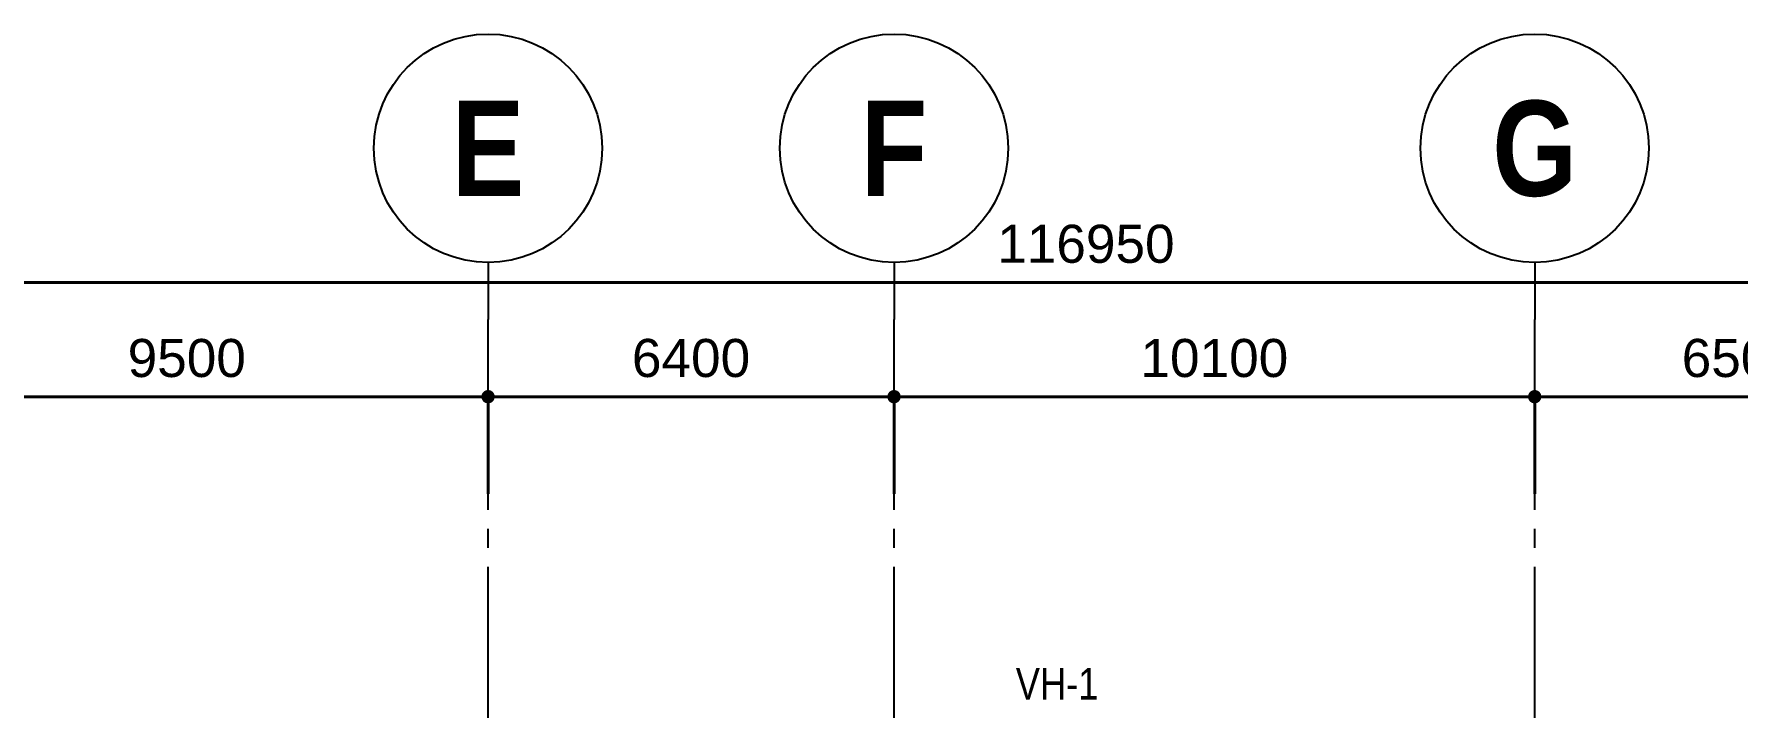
# Model space of a CAD drawing. Header units: millimetres. Extents: x -3973692 to -2843767, y 592734 to 838475.
# Drawn here: x -3717502 to -3690641, y 773512 to 784134 of the extents above; entities that cross this region are included whole.
import ezdxf
from ezdxf.enums import TextEntityAlignment as Align

# ---------------------------------------------------------------- set-up
doc = ezdxf.new("R2010")
doc.units = ezdxf.units.MM
doc.header["$MEASUREMENT"] = 0
doc.header["$PDMODE"] = 3
doc.header["$PDSIZE"] = -20
doc.linetypes.add('CHG_XX_Luoi truc$0$MB_Luoi truc$0$Center101', pattern=[13, 10, -1, 1, -1])
doc.linetypes.add('DIVIDE2', pattern=[15.875, 6.35, -3.175, 0, -3.175, 0, -3.175])
doc.layers.get('0').update_dxf_attribs({"lineweight": 9})
doc.layers.get('Defpoints').update_dxf_attribs({"color": 10, "lineweight": 0})
for name, color, linetype, lineweight in [("'S_General_Divide_3 Intermediate", 3, 'DIVIDE2', 40), ('CHG_XX_Cot_Ham 1$0$MB_Luoi truc$0$Dim 300', 1, 'Continuous', 5), ('TEXT', 7, 'Continuous', 15)]:
    doc.layers.add(name, color=color, linetype=linetype, lineweight=lineweight)
for name, color, linetype in [('CHG_XX_Cot_Ham 1$0$mb_cot tang 1-3$0$Concrete Line', 6, 'Continuous'), ('CHG_XX_Luoi truc$0$Grid', 34, 'Continuous'), ('CHG_XX_Luoi truc$0$Grid Line', 251, 'CHG_XX_Luoi truc$0$MB_Luoi truc$0$Center101')]:
    doc.layers.add(name, color=color, linetype=linetype)
doc.styles.add('CHG_XX_Cot_Ham 1$0$MB_Luoi truc$0$Arial_C', font='arial.ttf')
doc.styles.add('CHG_XX_Luoi truc$0$MB_Luoi truc$0$Grid A-F$0$VNI-HelveCB', font='')
doc.styles.add('TTP-HelCon', font='')
doc.styles.get('CHG_XX_Luoi truc$0$MB_Luoi truc$0$Grid A-F$0$VNI-HelveCB').set_extended_font_data('VNI-Helve-Condense', bold=True)
doc.styles.get('TTP-HelCon').set_extended_font_data('VNI-Helve-Condense')
doc.dimstyles.new('CHG_XX_Cot_Ham 1$0$MB_Luoi truc$0$Dim 300 (A1-A2)', dxfattribs={"dimscale": 300, "dimtxt": 2, "dimasz": 0.7, "dimexe": 0, "dimexo": 1, "dimgap": 1, "dimtad": 1, "dimdec": 0, "dimzin": 12, "dimdsep": 46, "dimtxsty": 'CHG_XX_Cot_Ham 1$0$MB_Luoi truc$0$Arial_C', "dimblk": 'CHG_XX_Cot_Ham 1$0$MB_Luoi truc$0$_Dot', "dimcen": 1, "dimclrd": 256, "dimclre": 256, "dimclrt": 3, "dimadec": 0, "dimazin": 0, "dimtfac": 1, "dimtdec": 0, "dimtix": 1, "dimtmove": 2, "dimatfit": 3, "dimldrblk": 'CHG_XX_Cot_Ham 1$0$MB_Luoi truc$0$HTT Arrow 30', "dimfxl": 1, "dimtolj": 1, "dimtzin": 0, "dimarcsym": 0})

# ---------------------------------------------------------------- blocks, each defined once
blk = doc.blocks.new('*U2841')
at = {"layer": 'CHG_XX_Luoi truc$0$Grid', "lineweight": -2}
blk.add_line((0, 611), (0, 608), dxfattribs=at)
blk.add_circle((0, 617), 6, dxfattribs=at)
at = {"layer": 'CHG_XX_Luoi truc$0$Grid Line'}
blk.add_line((0, 0), (0, 608), dxfattribs=at)
at = {"layer": 'CHG_XX_Luoi truc$0$Grid', "lineweight": -2, "style": 'CHG_XX_Luoi truc$0$MB_Luoi truc$0$Grid A-F$0$VNI-HelveCB'}
for tag, p in [('GRIDSUB', (0, 617)), ('GRID', (0, -9))]:
    blk.add_attdef(tag, text='', height=5, dxfattribs=at).set_placement(p, align=Align.MIDDLE)
blk = doc.blocks.new('CHG_XX_Luoi truc')
at = {"layer": 'CHG_XX_Luoi truc$0$Grid'}
ref = blk.add_blockref('*U2841', (38150, -12747), dxfattribs=dict(at, xscale=300, yscale=300, zscale=300))
ref.add_attrib('GRIDSUB', 'E', dxfattribs={"lineweight": -2, "height": 1500, "style": 'CHG_XX_Luoi truc$0$MB_Luoi truc$0$Grid A-F$0$VNI-HelveCB'}).set_placement((38150, 172353), align=Align.MIDDLE)
ref = blk.add_blockref('*U2841', (44550, -12747), dxfattribs=dict(at, xscale=300, yscale=300, zscale=300))
ref.add_attrib('GRIDSUB', 'F', dxfattribs={"lineweight": -2, "height": 1500, "style": 'CHG_XX_Luoi truc$0$MB_Luoi truc$0$Grid A-F$0$VNI-HelveCB'}).set_placement((44550, 172353), align=Align.MIDDLE)
ref = blk.add_blockref('*U2841', (54650, -12747), dxfattribs=dict(at, xscale=300, yscale=300, zscale=300))
ref.add_attrib('GRIDSUB', 'G', dxfattribs={"lineweight": -2, "height": 1500, "style": 'CHG_XX_Luoi truc$0$MB_Luoi truc$0$Grid A-F$0$VNI-HelveCB'}).set_placement((54650, 172353), align=Align.MIDDLE)
blk = doc.blocks.new('CHG_XX_Cot_Ham 1$0$MB_Luoi truc$0$_Dot')
at = {"color": 0, "linetype": 'ByBlock', "lineweight": -2}
blk.add_line((-0.5, 0), (-1, 0), dxfattribs=at)
at = {"color": 0, "linetype": 'ByBlock', "const_width": 0.5}
blk.add_lwpolyline([(-0.25, 0, 1), (0.25, 0, 1)], format="xyb", close=True, dxfattribs=at)
blk = doc.blocks.new('*D2875')
at = {"layer": 'CHG_XX_Cot_Ham 1$0$MB_Luoi truc$0$Dim 300', "lineweight": -2, "transparency": 16777216}
for p, q in [((28650, 166908), (28650, 168437)), ((28860, 168437), (37940, 168437)), ((38150, 166908), (38150, 168437))]:
    blk.add_line(p, q, dxfattribs=at)
at = {"layer": 'Defpoints', "color": 0, "transparency": 16777216}
for p in [(38150, 168437), (28650, 166608), (38150, 166608)]:
    blk.add_point(p, dxfattribs=at)
at = {"layer": 'CHG_XX_Cot_Ham 1$0$MB_Luoi truc$0$Dim 300', "lineweight": -2, "transparency": 16777216, "xscale": 210, "yscale": 210, "zscale": 210, "rotation": 180}
blk.add_blockref('CHG_XX_Cot_Ham 1$0$MB_Luoi truc$0$_Dot', (28650, 168437), dxfattribs=at)
at = {"layer": 'CHG_XX_Cot_Ham 1$0$MB_Luoi truc$0$Dim 300', "lineweight": -2, "transparency": 16777216, "xscale": 210, "yscale": 210, "zscale": 210}
blk.add_blockref('CHG_XX_Cot_Ham 1$0$MB_Luoi truc$0$_Dot', (38150, 168437), dxfattribs=at)
at = {"layer": 'CHG_XX_Cot_Ham 1$0$MB_Luoi truc$0$Dim 300', "color": 3, "transparency": 16777216, "insert": (33400, 169043), "char_height": 600, "attachment_point": 5, "style": 'CHG_XX_Cot_Ham 1$0$MB_Luoi truc$0$Arial_C'}
blk.add_mtext('\\A1;9500', dxfattribs=at)
blk = doc.blocks.new('CHG_XX_Cot_Ham 1$0$MB_Luoi truc$0$HTT Arrow 30')
blk.add_hatch(color=256).paths.add_polyline_path([(-2.5, 0.375), (-2.5, -0.375), (0, 0)])
at = {"color": 0, "linetype": 'ByBlock', "lineweight": -2}
for p, q in [((0, 0), (-2.5, 0.375)), ((-2.5, -0.375), (-2.5, 0.375)), ((0, 0), (-2.5, -0.375))]:
    blk.add_line(p, q, dxfattribs=at)
blk = doc.blocks.new('*D2876')
at = {"layer": 'CHG_XX_Cot_Ham 1$0$MB_Luoi truc$0$Dim 300', "lineweight": -2, "transparency": 16777216}
for p, q in [((38150, 166908), (38150, 168437)), ((38360, 168437), (44340, 168437)), ((44550, 166908), (44550, 168437))]:
    blk.add_line(p, q, dxfattribs=at)
at = {"layer": 'Defpoints', "color": 0, "transparency": 16777216}
for p in [(44550, 168437), (38150, 166608), (44550, 166608)]:
    blk.add_point(p, dxfattribs=at)
at = {"layer": 'CHG_XX_Cot_Ham 1$0$MB_Luoi truc$0$Dim 300', "lineweight": -2, "transparency": 16777216, "xscale": 210, "yscale": 210, "zscale": 210, "rotation": 180}
blk.add_blockref('CHG_XX_Cot_Ham 1$0$MB_Luoi truc$0$_Dot', (38150, 168437), dxfattribs=at)
at = {"layer": 'CHG_XX_Cot_Ham 1$0$MB_Luoi truc$0$Dim 300', "lineweight": -2, "transparency": 16777216, "xscale": 210, "yscale": 210, "zscale": 210}
blk.add_blockref('CHG_XX_Cot_Ham 1$0$MB_Luoi truc$0$_Dot', (44550, 168437), dxfattribs=at)
at = {"layer": 'CHG_XX_Cot_Ham 1$0$MB_Luoi truc$0$Dim 300', "color": 3, "transparency": 16777216, "insert": (41350, 169043), "char_height": 600, "attachment_point": 5, "style": 'CHG_XX_Cot_Ham 1$0$MB_Luoi truc$0$Arial_C'}
blk.add_mtext('\\A1;6400', dxfattribs=at)
blk = doc.blocks.new('*D2877')
at = {"layer": 'CHG_XX_Cot_Ham 1$0$MB_Luoi truc$0$Dim 300', "lineweight": -2, "transparency": 16777216}
for p, q in [((44550, 166908), (44550, 168437)), ((44760, 168437), (54440, 168437)), ((54650, 166908), (54650, 168437))]:
    blk.add_line(p, q, dxfattribs=at)
at = {"layer": 'Defpoints', "color": 0, "transparency": 16777216}
for p in [(54650, 168437), (44550, 166608), (54650, 166608)]:
    blk.add_point(p, dxfattribs=at)
at = {"layer": 'CHG_XX_Cot_Ham 1$0$MB_Luoi truc$0$Dim 300', "lineweight": -2, "transparency": 16777216, "xscale": 210, "yscale": 210, "zscale": 210, "rotation": 180}
blk.add_blockref('CHG_XX_Cot_Ham 1$0$MB_Luoi truc$0$_Dot', (44550, 168437), dxfattribs=at)
at = {"layer": 'CHG_XX_Cot_Ham 1$0$MB_Luoi truc$0$Dim 300', "lineweight": -2, "transparency": 16777216, "xscale": 210, "yscale": 210, "zscale": 210}
blk.add_blockref('CHG_XX_Cot_Ham 1$0$MB_Luoi truc$0$_Dot', (54650, 168437), dxfattribs=at)
at = {"layer": 'CHG_XX_Cot_Ham 1$0$MB_Luoi truc$0$Dim 300', "color": 3, "transparency": 16777216, "insert": (49600, 169043), "char_height": 600, "attachment_point": 5, "style": 'CHG_XX_Cot_Ham 1$0$MB_Luoi truc$0$Arial_C'}
blk.add_mtext('\\A1;10100', dxfattribs=at)
blk = doc.blocks.new('*D2878')
at = {"layer": 'CHG_XX_Cot_Ham 1$0$MB_Luoi truc$0$Dim 300', "lineweight": -2, "transparency": 16777216}
for p, q in [((54650, 166908), (54650, 168437)), ((54860, 168437), (60940, 168437)), ((61150, 166908), (61150, 168437))]:
    blk.add_line(p, q, dxfattribs=at)
at = {"layer": 'Defpoints', "color": 0, "transparency": 16777216}
for p in [(61150, 168437), (54650, 166608), (61150, 166608)]:
    blk.add_point(p, dxfattribs=at)
at = {"layer": 'CHG_XX_Cot_Ham 1$0$MB_Luoi truc$0$Dim 300', "lineweight": -2, "transparency": 16777216, "xscale": 210, "yscale": 210, "zscale": 210, "rotation": 180}
blk.add_blockref('CHG_XX_Cot_Ham 1$0$MB_Luoi truc$0$_Dot', (54650, 168437), dxfattribs=at)
at = {"layer": 'CHG_XX_Cot_Ham 1$0$MB_Luoi truc$0$Dim 300', "lineweight": -2, "transparency": 16777216, "xscale": 210, "yscale": 210, "zscale": 210}
blk.add_blockref('CHG_XX_Cot_Ham 1$0$MB_Luoi truc$0$_Dot', (61150, 168437), dxfattribs=at)
at = {"layer": 'CHG_XX_Cot_Ham 1$0$MB_Luoi truc$0$Dim 300', "color": 3, "transparency": 16777216, "insert": (57900, 169043), "char_height": 600, "attachment_point": 5, "style": 'CHG_XX_Cot_Ham 1$0$MB_Luoi truc$0$Arial_C'}
blk.add_mtext('\\A1;6500', dxfattribs=at)
blk = doc.blocks.new('*D2884')
at = {"layer": 'CHG_XX_Cot_Ham 1$0$MB_Luoi truc$0$Dim 300', "lineweight": -2, "transparency": 16777216}
for p, q in [((-10900, 166908), (-10900, 170237)), ((105840, 170237), (-10690, 170237)), ((106050, 166908), (106050, 170237))]:
    blk.add_line(p, q, dxfattribs=at)
at = {"layer": 'Defpoints', "color": 0, "transparency": 16777216}
for p in [(-10900, 170237), (-10900, 166608), (106050, 166608)]:
    blk.add_point(p, dxfattribs=at)
at = {"layer": 'CHG_XX_Cot_Ham 1$0$MB_Luoi truc$0$Dim 300', "lineweight": -2, "transparency": 16777216, "xscale": 210, "yscale": 210, "zscale": 210, "rotation": 180}
blk.add_blockref('CHG_XX_Cot_Ham 1$0$MB_Luoi truc$0$_Dot', (-10900, 170237), dxfattribs=at)
at = {"layer": 'CHG_XX_Cot_Ham 1$0$MB_Luoi truc$0$Dim 300', "lineweight": -2, "transparency": 16777216, "xscale": 210, "yscale": 210, "zscale": 210}
blk.add_blockref('CHG_XX_Cot_Ham 1$0$MB_Luoi truc$0$_Dot', (106050, 170237), dxfattribs=at)
at = {"layer": 'CHG_XX_Cot_Ham 1$0$MB_Luoi truc$0$Dim 300', "color": 3, "transparency": 16777216, "insert": (47575, 170843), "char_height": 600, "attachment_point": 5, "style": 'CHG_XX_Cot_Ham 1$0$MB_Luoi truc$0$Arial_C'}
blk.add_mtext('\\A1;116950', dxfattribs=at)
blk = doc.blocks.new('VH1')
at = {"layer": 'TEXT', "color": 3, "style": 'TTP-HelCon'}
blk.add_text('VH-1', height=500, dxfattribs=at).set_placement((-19945, 0))
blk = doc.blocks.new('CHG_XX_Cot_Ham 1')
at = {"layer": 'CHG_XX_Cot_Ham 1$0$mb_cot tang 1-3$0$Concrete Line'}
blk.add_blockref('CHG_XX_Luoi truc', (0, 0), dxfattribs=at)
at = {"layer": 'CHG_XX_Cot_Ham 1$0$MB_Luoi truc$0$Dim 300'}
for base, p1, p2, picture, middle in [((-10900, 170237), (106050, 166608.3), (-10900, 166608.3), '*D2884', (47575, 170843.4)), ((38150, 168437), (28650, 166608.3), (38150, 166608.3), '*D2875', (33400, 169043.4)), ((44550, 168437), (38150, 166608.3), (44550, 166608.3), '*D2876', (41350, 169043.4)), ((54650, 168437), (44550, 166608.3), (54650, 166608.3), '*D2877', (49600, 169043.4)), ((61150, 168437), (54650, 166608.3), (61150, 166608.3), '*D2878', (57900, 169043.4))]:
    dim = blk.add_linear_dim(base=base, p1=p1, p2=p2, dimstyle='CHG_XX_Cot_Ham 1$0$MB_Luoi truc$0$Dim 300 (A1-A2)', dxfattribs=at)
    dim.commit()
    dim.dimension.update_dxf_attribs({"geometry": picture, "text_midpoint": middle})

msp = doc.modelspace()

# ---------------------------------------------------------------- block references
at = {"layer": "'S_General_Divide_3 Intermediate"}
msp.add_blockref('CHG_XX_Cot_Ham 1', (-3748495.2, 609981), dxfattribs=at)
at = {"layer": 'TEXT'}
msp.add_blockref('VH1', (-3682081.2, 773643.2), dxfattribs=at)

doc.saveas('drawing.dxf')
